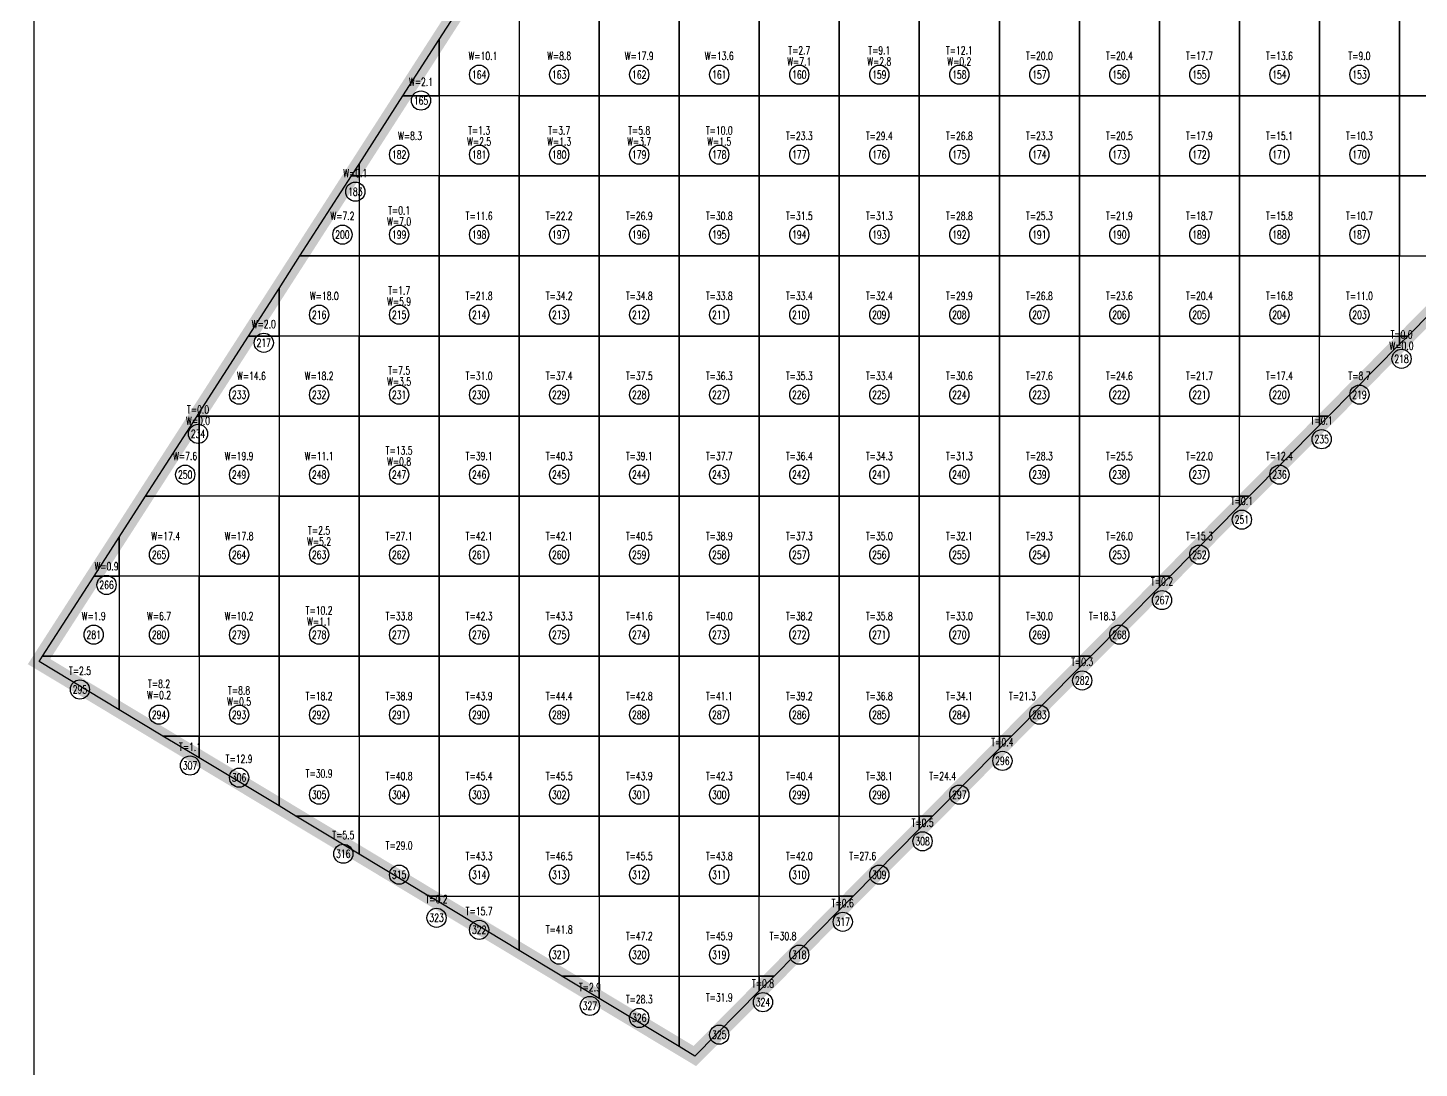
# Model space of a CAD drawing. Extents: x 4283 to 40403, y 1134 to 1764.
# Drawn here: x 28303.1 to 28382.1, y 1572.5 to 1631.6 of the extents above; entities that cross this region are included whole.
import ezdxf
from ezdxf.enums import TextEntityAlignment as Align

# ---------------------------------------------------------------- set-up
doc = ezdxf.new("R2010")
doc.units = 0
for name, color, linetype in [('tdz_2-1方格网', 2, 'Continuous'), ('tdz_2-1方格网计算', 7, 'Continuous'), ('tdz_土方计算图', 7, 'Continuous'), ('tdz_格田', 6, 'Continuous')]:
    doc.layers.add(name, color=color, linetype=linetype)
doc.styles.add('GLandNum', font='txt_____.ttf', dxfattribs={"width": 0.7, "height": 0.5})

msp = doc.modelspace()

# ---------------------------------------------------------------- linework, layer by layer
at = {"layer": 'tdz_2-1方格网', "linetype": 'Continuous'}
for points in [[(28327.33, 1632.254, 3123.948), (28331.01, 1632.254, 3123.485), (28331.01, 1627.709, 3123.442), (28326.464, 1627.709, 3124.086), (28326.464, 1630.909, 3124.018)], [(28331.01, 1632.254, 3123.485), (28331.01, 1627.709, 3123.442), (28335.555, 1627.709, 3123.407), (28335.555, 1632.254, 3123.595)], [(28335.555, 1632.254, 3123.595), (28335.555, 1627.709, 3123.407), (28340.101, 1627.709, 3123.566), (28340.101, 1632.254, 3123.585)], [(28340.101, 1632.254, 3123.585), (28340.101, 1627.709, 3123.566), (28344.646, 1627.709, 3122.375), (28344.646, 1632.254, 3123.299)], [(28344.646, 1632.254, 3123.299), (28344.646, 1627.709, 3122.375), (28349.192, 1627.709, 3121.155), (28349.192, 1632.254, 3122.933)], [(28349.192, 1632.254, 3122.933), (28349.192, 1627.709, 3121.155), (28353.737, 1627.709, 3120.917), (28353.737, 1632.254, 3122.322)], [(28353.737, 1632.254, 3122.322), (28353.737, 1627.709, 3120.917), (28358.283, 1627.709, 3120.776), (28358.283, 1632.254, 3121.145)], [(28358.283, 1632.254, 3121.145), (28358.283, 1627.709, 3120.776), (28362.828, 1627.709, 3120.601), (28362.828, 1632.254, 3120.564)], [(28362.828, 1632.254, 3120.564), (28362.828, 1627.709, 3120.601), (28367.374, 1627.709, 3120.392), (28367.374, 1632.254, 3120.374)], [(28367.374, 1632.254, 3120.374), (28367.374, 1627.709, 3120.392), (28371.919, 1627.709, 3120.2), (28371.919, 1632.254, 3120.242)], [(28371.919, 1632.254, 3120.242), (28371.919, 1627.709, 3120.2), (28376.464, 1627.709, 3120.051), (28376.464, 1632.254, 3120.201)], [(28376.464, 1632.254, 3120.201), (28376.464, 1627.709, 3120.051), (28381.01, 1627.709, 3120), (28381.01, 1632.254, 3120)], [(28381.01, 1632.254, 3120), (28381.01, 1627.709, 3120), (28385.555, 1627.709, 3120), (28385.555, 1632.254, 3120)], [(28326.464, 1630.909, 3124.018), (28326.464, 1627.709, 3124.086), (28324.406, 1627.709, 3124.184)], [(28324.406, 1627.709, 3124.184), (28326.464, 1627.709, 3124.086), (28326.464, 1623.163, 3123.51), (28321.919, 1623.163, 3124.405), (28321.919, 1623.842, 3124.384)], [(28326.464, 1627.709, 3124.086), (28326.464, 1623.163, 3123.51), (28331.01, 1623.163, 3122.925), (28331.01, 1627.709, 3123.442)], [(28331.01, 1627.709, 3123.442), (28331.01, 1623.163, 3122.925), (28335.555, 1623.163, 3122.572), (28335.555, 1627.709, 3123.407)], [(28335.555, 1627.709, 3123.407), (28335.555, 1623.163, 3122.572), (28340.101, 1623.163, 3121.693), (28340.101, 1627.709, 3123.566)], [(28340.101, 1627.709, 3123.566), (28340.101, 1623.163, 3121.693), (28344.646, 1623.163, 3121.372), (28344.646, 1627.709, 3122.375)], [(28344.646, 1627.709, 3122.375), (28344.646, 1623.163, 3121.372), (28349.192, 1623.163, 3121.051), (28349.192, 1627.709, 3121.155)], [(28349.192, 1627.709, 3121.155), (28349.192, 1623.163, 3121.051), (28353.737, 1623.163, 3120.835), (28353.737, 1627.709, 3120.917)], [(28353.737, 1627.709, 3120.917), (28353.737, 1623.163, 3120.835), (28358.283, 1623.163, 3120.693), (28358.283, 1627.709, 3120.776)], [(28358.283, 1627.709, 3120.776), (28358.283, 1623.163, 3120.693), (28362.828, 1623.163, 3120.55), (28362.828, 1627.709, 3120.601)], [(28362.828, 1627.709, 3120.601), (28362.828, 1623.163, 3120.55), (28367.374, 1623.163, 3120.383), (28367.374, 1627.709, 3120.392)], [(28367.374, 1627.709, 3120.392), (28367.374, 1623.163, 3120.383), (28371.919, 1623.163, 3120.212), (28371.919, 1627.709, 3120.2)], [(28371.919, 1627.709, 3120.2), (28371.919, 1623.163, 3120.212), (28376.464, 1623.163, 3120.027), (28376.464, 1627.709, 3120.051)], [(28376.464, 1627.709, 3120.051), (28376.464, 1623.163, 3120.027), (28381.01, 1623.163, 3120), (28381.01, 1627.709, 3120)], [(28381.01, 1627.709, 3120), (28381.01, 1623.163, 3120), (28385.555, 1623.163, 3120), (28385.555, 1627.709, 3120)], [(28321.919, 1623.842, 3124.384), (28321.919, 1623.163, 3124.405), (28321.482, 1623.163, 3124.419)], [(28321.482, 1623.163, 3124.419), (28321.919, 1623.163, 3124.405), (28321.919, 1618.618, 3124.459), (28318.559, 1618.618, 3124.655)], [(28321.919, 1623.163, 3124.405), (28321.919, 1618.618, 3124.459), (28326.464, 1618.618, 3123.52), (28326.464, 1623.163, 3123.51)], [(28326.464, 1623.163, 3123.51), (28326.464, 1618.618, 3123.52), (28331.01, 1618.618, 3122.136), (28331.01, 1623.163, 3122.925)], [(28331.01, 1623.163, 3122.925), (28331.01, 1618.618, 3122.136), (28335.555, 1618.618, 3121.812), (28335.555, 1623.163, 3122.572)], [(28335.555, 1623.163, 3122.572), (28335.555, 1618.618, 3121.812), (28340.101, 1618.618, 3121.583), (28340.101, 1623.163, 3121.693)], [(28340.101, 1623.163, 3121.693), (28340.101, 1618.618, 3121.583), (28344.646, 1618.618, 3121.337), (28344.646, 1623.163, 3121.372)], [(28344.646, 1623.163, 3121.372), (28344.646, 1618.618, 3121.337), (28349.192, 1618.618, 3121.014), (28349.192, 1623.163, 3121.051)], [(28349.192, 1623.163, 3121.051), (28349.192, 1618.618, 3121.014), (28353.737, 1618.618, 3120.795), (28353.737, 1623.163, 3120.835)], [(28353.737, 1623.163, 3120.835), (28353.737, 1618.618, 3120.795), (28358.283, 1618.618, 3120.625), (28358.283, 1623.163, 3120.693)], [(28358.283, 1623.163, 3120.693), (28358.283, 1618.618, 3120.625), (28362.828, 1618.618, 3120.466), (28362.828, 1623.163, 3120.55)], [(28362.828, 1623.163, 3120.55), (28362.828, 1618.618, 3120.466), (28367.374, 1618.618, 3120.324), (28367.374, 1623.163, 3120.383)], [(28367.374, 1623.163, 3120.383), (28367.374, 1618.618, 3120.324), (28371.919, 1618.618, 3120.158), (28371.919, 1623.163, 3120.212)], [(28371.919, 1623.163, 3120.212), (28371.919, 1618.618, 3120.158), (28376.464, 1618.618, 3120), (28376.464, 1623.163, 3120.027)], [(28376.464, 1623.163, 3120.027), (28376.464, 1618.618, 3120), (28381.01, 1618.618, 3120), (28381.01, 1623.163, 3120)], [(28381.01, 1623.163, 3120), (28381.01, 1618.618, 3120), (28385.555, 1618.618, 3120), (28385.555, 1623.163, 3120)], [(28318.559, 1618.618, 3124.655), (28321.919, 1618.618, 3124.459), (28321.919, 1614.072, 3124.511), (28317.374, 1614.072, 3124.832), (28317.374, 1616.775, 3124.75)], [(28321.919, 1618.618, 3124.459), (28321.919, 1614.072, 3124.511), (28326.464, 1614.072, 3122.882), (28326.464, 1618.618, 3123.52)], [(28326.464, 1618.618, 3123.52), (28326.464, 1614.072, 3122.882), (28331.01, 1614.072, 3122.084), (28331.01, 1618.618, 3122.136)], [(28331.01, 1618.618, 3122.136), (28331.01, 1614.072, 3122.084), (28335.555, 1614.072, 3121.681), (28335.555, 1618.618, 3121.812)], [(28335.555, 1618.618, 3121.812), (28335.555, 1614.072, 3121.681), (28340.101, 1614.072, 3121.438), (28340.101, 1618.618, 3121.583)], [(28340.101, 1618.618, 3121.583), (28340.101, 1614.072, 3121.438), (28344.646, 1614.072, 3121.196), (28344.646, 1618.618, 3121.337)], [(28344.646, 1618.618, 3121.337), (28344.646, 1614.072, 3121.196), (28349.192, 1614.072, 3120.955), (28349.192, 1618.618, 3121.014)], [(28349.192, 1618.618, 3121.014), (28349.192, 1614.072, 3120.955), (28353.737, 1614.072, 3120.772), (28353.737, 1618.618, 3120.795)], [(28353.737, 1618.618, 3120.795), (28353.737, 1614.072, 3120.772), (28358.283, 1614.072, 3120.603), (28358.283, 1618.618, 3120.625)], [(28358.283, 1618.618, 3120.625), (28358.283, 1614.072, 3120.603), (28362.828, 1614.072, 3120.434), (28362.828, 1618.618, 3120.466)], [(28362.828, 1618.618, 3120.466), (28362.828, 1614.072, 3120.434), (28367.374, 1614.072, 3120.265), (28367.374, 1618.618, 3120.324)], [(28367.374, 1618.618, 3120.324), (28367.374, 1614.072, 3120.265), (28371.919, 1614.072, 3120.098), (28371.919, 1618.618, 3120.158)], [(28371.919, 1618.618, 3120.158), (28371.919, 1614.072, 3120.098), (28376.464, 1614.072, 3120), (28376.464, 1618.618, 3120)], [(28376.464, 1618.618, 3120), (28376.464, 1614.072, 3120), (28381.01, 1614.072, 3120), (28381.01, 1618.618, 3120)], [(28381.477, 1614.072, 3120), (28381.01, 1614.072, 3120), (28381.01, 1618.618, 3120), (28385.555, 1618.618, 3120), (28385.555, 1618.193, 3120)], [(28317.374, 1616.775, 3124.75), (28317.374, 1614.072, 3124.832), (28315.635, 1614.072, 3124.89)], [(28315.635, 1614.072, 3124.89), (28317.374, 1614.072, 3124.832), (28317.374, 1609.527, 3124.859), (28312.828, 1609.527, 3125.123), (28312.828, 1609.709, 3125.115)], [(28317.374, 1614.072, 3124.832), (28317.374, 1609.527, 3124.859), (28321.919, 1609.527, 3124.475), (28321.919, 1614.072, 3124.511)], [(28321.919, 1614.072, 3124.511), (28321.919, 1609.527, 3124.475), (28326.464, 1609.527, 3122.446), (28326.464, 1614.072, 3122.882)], [(28326.464, 1614.072, 3122.882), (28326.464, 1609.527, 3122.446), (28331.01, 1609.527, 3121.88), (28331.01, 1614.072, 3122.084)], [(28331.01, 1614.072, 3122.084), (28331.01, 1609.527, 3121.88), (28335.555, 1609.527, 3121.617), (28335.555, 1614.072, 3121.681)], [(28335.555, 1614.072, 3121.681), (28335.555, 1609.527, 3121.617), (28340.101, 1609.527, 3121.397), (28340.101, 1614.072, 3121.438)], [(28340.101, 1614.072, 3121.438), (28340.101, 1609.527, 3121.397), (28344.646, 1609.527, 3121.164), (28344.646, 1614.072, 3121.196)], [(28344.646, 1614.072, 3121.196), (28344.646, 1609.527, 3121.164), (28349.192, 1609.527, 3120.922), (28349.192, 1614.072, 3120.955)], [(28349.192, 1614.072, 3120.955), (28349.192, 1609.527, 3120.922), (28353.737, 1609.527, 3120.749), (28353.737, 1614.072, 3120.772)], [(28353.737, 1614.072, 3120.772), (28353.737, 1609.527, 3120.749), (28358.283, 1609.527, 3120.58), (28358.283, 1614.072, 3120.603)], [(28358.283, 1614.072, 3120.603), (28358.283, 1609.527, 3120.58), (28362.828, 1609.527, 3120.411), (28362.828, 1614.072, 3120.434)], [(28362.828, 1614.072, 3120.434), (28362.828, 1609.527, 3120.411), (28367.374, 1609.527, 3120.241), (28367.374, 1614.072, 3120.265)], [(28367.374, 1614.072, 3120.265), (28367.374, 1609.527, 3120.241), (28371.919, 1609.527, 3120.071), (28371.919, 1614.072, 3120.098)], [(28371.919, 1614.072, 3120.098), (28371.919, 1609.527, 3120.071), (28376.464, 1609.527, 3120.022), (28376.464, 1614.072, 3120)], [(28376.978, 1609.527, 3120.015), (28376.464, 1609.527, 3120.022), (28376.464, 1614.072, 3120), (28381.01, 1614.072, 3120), (28381.01, 1613.601, 3120)], [(28381.01, 1614.072, 3120), (28381.477, 1614.072, 3120), (28381.01, 1613.601, 3120)], [(28312.711, 1609.527, 3125.125), (28312.828, 1609.527, 3125.123), (28312.828, 1604.981, 3125.178), (28309.788, 1604.981, 3125.361)], [(28312.828, 1609.709, 3125.115), (28312.828, 1609.527, 3125.123), (28312.711, 1609.527, 3125.125)], [(28312.828, 1604.981, 3125.178), (28312.828, 1609.527, 3125.123), (28317.374, 1609.527, 3124.859), (28317.374, 1604.981, 3124.883)], [(28317.374, 1609.527, 3124.859), (28317.374, 1604.981, 3124.883), (28321.919, 1604.981, 3123.728), (28321.919, 1609.527, 3124.475)], [(28321.919, 1609.527, 3124.475), (28321.919, 1604.981, 3123.728), (28326.464, 1604.981, 3122.028), (28326.464, 1609.527, 3122.446)], [(28326.464, 1609.527, 3122.446), (28326.464, 1604.981, 3122.028), (28331.01, 1604.981, 3121.782), (28331.01, 1609.527, 3121.88)], [(28331.01, 1609.527, 3121.88), (28331.01, 1604.981, 3121.782), (28335.555, 1604.981, 3121.562), (28335.555, 1609.527, 3121.617)], [(28335.555, 1609.527, 3121.617), (28335.555, 1604.981, 3121.562), (28340.101, 1604.981, 3121.338), (28340.101, 1609.527, 3121.397)], [(28340.101, 1609.527, 3121.397), (28340.101, 1604.981, 3121.338), (28344.646, 1604.981, 3121.115), (28344.646, 1609.527, 3121.164)], [(28344.646, 1609.527, 3121.164), (28344.646, 1604.981, 3121.115), (28349.192, 1604.981, 3120.895), (28349.192, 1609.527, 3120.922)], [(28349.192, 1609.527, 3120.922), (28349.192, 1604.981, 3120.895), (28353.737, 1604.981, 3120.725), (28353.737, 1609.527, 3120.749)], [(28353.737, 1609.527, 3120.749), (28353.737, 1604.981, 3120.725), (28358.283, 1604.981, 3120.556), (28358.283, 1609.527, 3120.58)], [(28358.283, 1609.527, 3120.58), (28358.283, 1604.981, 3120.556), (28362.828, 1604.981, 3120.386), (28362.828, 1609.527, 3120.411)], [(28362.828, 1609.527, 3120.411), (28362.828, 1604.981, 3120.386), (28367.374, 1604.981, 3120.2), (28367.374, 1609.527, 3120.241)], [(28367.374, 1609.527, 3120.241), (28367.374, 1604.981, 3120.2), (28371.919, 1604.981, 3120.133), (28371.919, 1609.527, 3120.071)], [(28372.479, 1604.981, 3120.126), (28371.919, 1604.981, 3120.133), (28371.919, 1609.527, 3120.071), (28376.464, 1609.527, 3120.022), (28376.464, 1609.008, 3120.03)], [(28376.464, 1609.527, 3120.022), (28376.978, 1609.527, 3120.015), (28376.464, 1609.008, 3120.03)], [(28309.788, 1604.981, 3125.361), (28312.828, 1604.981, 3125.178), (28312.828, 1600.436, 3125.019), (28308.283, 1600.436, 3125.097), (28308.283, 1602.642, 3125.375)], [(28312.828, 1604.981, 3125.178), (28312.828, 1600.436, 3125.019), (28317.374, 1600.436, 3124.665), (28317.374, 1604.981, 3124.883)], [(28317.374, 1604.981, 3124.883), (28317.374, 1600.436, 3124.665), (28321.919, 1600.436, 3123.073), (28321.919, 1604.981, 3123.728)], [(28321.919, 1604.981, 3123.728), (28321.919, 1600.436, 3123.073), (28326.464, 1600.436, 3122.163), (28326.464, 1604.981, 3122.028)], [(28326.464, 1604.981, 3122.028), (28326.464, 1600.436, 3122.163), (28331.01, 1600.436, 3121.738), (28331.01, 1604.981, 3121.782)], [(28331.01, 1604.981, 3121.782), (28331.01, 1600.436, 3121.738), (28335.555, 1600.436, 3121.523), (28335.555, 1604.981, 3121.562)], [(28335.555, 1604.981, 3121.562), (28335.555, 1600.436, 3121.523), (28340.101, 1600.436, 3121.306), (28340.101, 1604.981, 3121.338)], [(28340.101, 1604.981, 3121.338), (28340.101, 1600.436, 3121.306), (28344.646, 1600.436, 3121.084), (28344.646, 1604.981, 3121.115)], [(28344.646, 1604.981, 3121.115), (28344.646, 1600.436, 3121.084), (28349.192, 1600.436, 3120.872), (28349.192, 1604.981, 3120.895)], [(28349.192, 1604.981, 3120.895), (28349.192, 1600.436, 3120.872), (28353.737, 1600.436, 3120.703), (28353.737, 1604.981, 3120.725)], [(28353.737, 1604.981, 3120.725), (28353.737, 1600.436, 3120.703), (28358.283, 1600.436, 3120.529), (28358.283, 1604.981, 3120.556)], [(28358.283, 1604.981, 3120.556), (28358.283, 1600.436, 3120.529), (28362.828, 1600.436, 3120.342), (28362.828, 1604.981, 3120.386)], [(28362.828, 1604.981, 3120.386), (28362.828, 1600.436, 3120.342), (28367.374, 1600.436, 3120.245), (28367.374, 1604.981, 3120.2)], [(28367.98, 1600.436, 3120.238), (28367.374, 1600.436, 3120.245), (28367.374, 1604.981, 3120.2), (28371.919, 1604.981, 3120.133), (28371.919, 1604.416, 3120.14)], [(28371.919, 1604.981, 3120.133), (28372.479, 1604.981, 3120.126), (28371.919, 1604.416, 3120.14)], [(28308.283, 1602.642, 3125.375), (28308.283, 1600.436, 3125.097), (28306.864, 1600.436, 3125.044)], [(28306.864, 1600.436, 3125.044), (28308.283, 1600.436, 3125.097), (28308.283, 1595.891, 3124.665), (28303.94, 1595.891, 3124.727)], [(28308.283, 1600.436, 3125.097), (28308.283, 1595.891, 3124.665), (28312.828, 1595.891, 3124.683), (28312.828, 1600.436, 3125.019)], [(28312.828, 1600.436, 3125.019), (28312.828, 1595.891, 3124.683), (28317.374, 1595.891, 3124.293), (28317.374, 1600.436, 3124.665)], [(28317.374, 1600.436, 3124.665), (28317.374, 1595.891, 3124.293), (28321.919, 1595.891, 3122.706), (28321.919, 1600.436, 3123.073)], [(28321.919, 1600.436, 3123.073), (28321.919, 1595.891, 3122.706), (28326.464, 1595.891, 3122.094), (28326.464, 1600.436, 3122.163)], [(28326.464, 1600.436, 3122.163), (28326.464, 1595.891, 3122.094), (28331.01, 1595.891, 3121.697), (28331.01, 1600.436, 3121.738)], [(28331.01, 1600.436, 3121.738), (28331.01, 1595.891, 3121.697), (28335.555, 1595.891, 3121.48), (28335.555, 1600.436, 3121.523)], [(28335.555, 1600.436, 3121.523), (28335.555, 1595.891, 3121.48), (28340.101, 1595.891, 3121.264), (28340.101, 1600.436, 3121.306)], [(28340.101, 1600.436, 3121.306), (28340.101, 1595.891, 3121.264), (28344.646, 1595.891, 3121.047), (28344.646, 1600.436, 3121.084)], [(28344.646, 1600.436, 3121.084), (28344.646, 1595.891, 3121.047), (28349.192, 1595.891, 3120.846), (28349.192, 1600.436, 3120.872)], [(28349.192, 1600.436, 3120.872), (28349.192, 1595.891, 3120.846), (28353.737, 1595.891, 3120.672), (28353.737, 1600.436, 3120.703)], [(28353.737, 1600.436, 3120.703), (28353.737, 1595.891, 3120.672), (28358.283, 1595.891, 3120.482), (28358.283, 1600.436, 3120.529)], [(28358.283, 1600.436, 3120.529), (28358.283, 1595.891, 3120.482), (28362.828, 1595.891, 3120.357), (28362.828, 1600.436, 3120.342)], [(28363.481, 1595.891, 3120.35), (28362.828, 1595.891, 3120.357), (28362.828, 1600.436, 3120.342), (28367.374, 1600.436, 3120.245), (28367.374, 1599.823, 3120.253)], [(28367.374, 1600.436, 3120.245), (28367.98, 1600.436, 3120.238), (28367.374, 1599.823, 3120.253)], [(28303.94, 1595.891, 3124.727), (28308.283, 1595.891, 3124.665), (28308.283, 1592.84, 3124.262), (28303.737, 1595.575, 3124.727)], [(28308.283, 1592.84, 3124.262), (28308.283, 1595.891, 3124.665), (28312.828, 1595.891, 3124.683), (28312.828, 1591.345, 3123.623), (28310.768, 1591.345, 3124.006)], [(28312.828, 1595.891, 3124.683), (28312.828, 1591.345, 3123.623), (28317.374, 1591.345, 3123.384), (28317.374, 1595.891, 3124.293)], [(28317.374, 1595.891, 3124.293), (28317.374, 1591.345, 3123.384), (28321.919, 1591.345, 3122.495), (28321.919, 1595.891, 3122.706)], [(28321.919, 1595.891, 3122.706), (28321.919, 1591.345, 3122.495), (28326.464, 1591.345, 3122.009), (28326.464, 1595.891, 3122.094)], [(28326.464, 1595.891, 3122.094), (28326.464, 1591.345, 3122.009), (28331.01, 1591.345, 3121.666), (28331.01, 1595.891, 3121.697)], [(28331.01, 1595.891, 3121.697), (28331.01, 1591.345, 3121.666), (28335.555, 1591.345, 3121.445), (28335.555, 1595.891, 3121.48)], [(28335.555, 1595.891, 3121.48), (28335.555, 1591.345, 3121.445), (28340.101, 1591.345, 3121.225), (28340.101, 1595.891, 3121.264)], [(28340.101, 1595.891, 3121.264), (28340.101, 1591.345, 3121.225), (28344.646, 1591.345, 3121.008), (28344.646, 1595.891, 3121.047)], [(28344.646, 1595.891, 3121.047), (28344.646, 1591.345, 3121.008), (28349.192, 1591.345, 3120.815), (28349.192, 1595.891, 3120.846)], [(28349.192, 1595.891, 3120.846), (28349.192, 1591.345, 3120.815), (28353.737, 1591.345, 3120.622), (28353.737, 1595.891, 3120.672)], [(28353.737, 1595.891, 3120.672), (28353.737, 1591.345, 3120.622), (28358.283, 1591.345, 3120.469), (28358.283, 1595.891, 3120.482)], [(28358.983, 1591.345, 3120.462), (28358.283, 1591.345, 3120.469), (28358.283, 1595.891, 3120.482), (28362.828, 1595.891, 3120.357), (28362.828, 1595.23, 3120.366)], [(28362.828, 1595.891, 3120.357), (28363.481, 1595.891, 3120.35), (28362.828, 1595.23, 3120.366)], [(28310.768, 1591.345, 3124.006), (28312.828, 1591.345, 3123.623), (28312.828, 1590.105, 3123.795)], [(28312.828, 1590.105, 3123.795), (28312.828, 1591.345, 3123.623), (28317.374, 1591.345, 3123.384), (28317.374, 1587.371, 3123.329)], [(28317.374, 1587.371, 3123.329), (28317.374, 1591.345, 3123.384), (28321.919, 1591.345, 3122.495), (28321.919, 1586.8, 3122.563), (28318.323, 1586.8, 3123.232)], [(28321.919, 1591.345, 3122.495), (28321.919, 1586.8, 3122.563), (28326.464, 1586.8, 3121.969), (28326.464, 1591.345, 3122.009)], [(28326.464, 1591.345, 3122.009), (28326.464, 1586.8, 3121.969), (28331.01, 1586.8, 3121.623), (28331.01, 1591.345, 3121.666)], [(28331.01, 1591.345, 3121.666), (28331.01, 1586.8, 3121.623), (28335.555, 1586.8, 3121.405), (28335.555, 1591.345, 3121.445)], [(28335.555, 1591.345, 3121.445), (28335.555, 1586.8, 3121.405), (28340.101, 1586.8, 3121.186), (28340.101, 1591.345, 3121.225)], [(28340.101, 1591.345, 3121.225), (28340.101, 1586.8, 3121.186), (28344.646, 1586.8, 3120.968), (28344.646, 1591.345, 3121.008)], [(28344.646, 1591.345, 3121.008), (28344.646, 1586.8, 3120.968), (28349.192, 1586.8, 3120.763), (28349.192, 1591.345, 3120.815)], [(28349.192, 1591.345, 3120.815), (28349.192, 1586.8, 3120.763), (28353.737, 1586.8, 3120.582), (28353.737, 1591.345, 3120.622)], [(28354.484, 1586.8, 3120.574), (28353.737, 1586.8, 3120.582), (28353.737, 1591.345, 3120.622), (28358.283, 1591.345, 3120.469), (28358.283, 1590.638, 3120.479)], [(28358.283, 1591.345, 3120.469), (28358.983, 1591.345, 3120.462), (28358.283, 1590.638, 3120.479)], [(28318.323, 1586.8, 3123.232), (28321.919, 1586.8, 3122.563), (28321.919, 1584.636, 3122.864)], [(28321.919, 1584.636, 3122.864), (28321.919, 1586.8, 3122.563), (28326.464, 1586.8, 3121.969), (28326.464, 1582.254, 3122.349), (28325.878, 1582.254, 3122.458)], [(28326.464, 1586.8, 3121.969), (28326.464, 1582.254, 3122.349), (28331.01, 1582.254, 3121.644), (28331.01, 1586.8, 3121.623)], [(28331.01, 1586.8, 3121.623), (28331.01, 1582.254, 3121.644), (28335.555, 1582.254, 3121.331), (28335.555, 1586.8, 3121.405)], [(28335.555, 1586.8, 3121.405), (28335.555, 1582.254, 3121.331), (28340.101, 1582.254, 3121.12), (28340.101, 1586.8, 3121.186)], [(28340.101, 1586.8, 3121.186), (28340.101, 1582.254, 3121.12), (28344.646, 1582.254, 3120.903), (28344.646, 1586.8, 3120.968)], [(28344.646, 1586.8, 3120.968), (28344.646, 1582.254, 3120.903), (28349.192, 1582.254, 3120.695), (28349.192, 1586.8, 3120.763)], [(28349.985, 1582.254, 3120.685), (28349.192, 1582.254, 3120.695), (28349.192, 1586.8, 3120.763), (28353.737, 1586.8, 3120.582), (28353.737, 1586.045, 3120.592)], [(28353.737, 1586.8, 3120.582), (28354.484, 1586.8, 3120.574), (28353.737, 1586.045, 3120.592)], [(28325.878, 1582.254, 3122.458), (28326.464, 1582.254, 3122.349), (28326.464, 1581.901, 3122.397)], [(28326.464, 1581.901, 3122.397), (28326.464, 1582.254, 3122.349), (28331.01, 1582.254, 3121.644), (28331.01, 1579.166, 3121.932)], [(28331.01, 1579.166, 3121.932), (28331.01, 1582.254, 3121.644), (28335.555, 1582.254, 3121.331), (28335.555, 1577.709, 3121.318), (28333.433, 1577.709, 3121.684)], [(28335.555, 1582.254, 3121.331), (28335.555, 1577.709, 3121.318), (28340.101, 1577.709, 3121.039), (28340.101, 1582.254, 3121.12)], [(28340.101, 1582.254, 3121.12), (28340.101, 1577.709, 3121.039), (28344.646, 1577.709, 3120.815), (28344.646, 1582.254, 3120.903)], [(28345.486, 1577.709, 3120.797), (28344.646, 1577.709, 3120.815), (28344.646, 1582.254, 3120.903), (28349.192, 1582.254, 3120.695), (28349.192, 1581.453, 3120.705)], [(28349.192, 1582.254, 3120.695), (28349.985, 1582.254, 3120.685), (28349.192, 1581.453, 3120.705)], [(28333.433, 1577.709, 3121.684), (28335.555, 1577.709, 3121.318), (28335.555, 1576.432, 3121.465)], [(28335.555, 1576.432, 3121.465), (28335.555, 1577.709, 3121.318), (28340.101, 1577.709, 3121.039), (28340.101, 1573.697, 3121)], [(28340.101, 1573.697, 3121), (28340.101, 1577.709, 3121.039), (28344.646, 1577.709, 3120.815), (28344.646, 1576.86, 3120.818), (28340.988, 1573.163, 3120.909)], [(28344.646, 1577.709, 3120.815), (28345.486, 1577.709, 3120.797), (28344.646, 1576.86, 3120.818)]]:
    msp.add_polyline3d(points, close=True, dxfattribs=at)
at = {"layer": 'tdz_2-1方格网计算', "color": 7}
for centre in [(28328.737, 1628.921), (28333.283, 1628.921), (28337.828, 1628.921), (28342.374, 1628.921), (28346.919, 1628.921), (28351.464, 1628.921), (28356.01, 1628.921), (28360.555, 1628.921), (28365.101, 1628.921), (28369.646, 1628.921), (28374.192, 1628.921), (28378.737, 1628.921), (28325.435, 1627.448), (28324.192, 1624.375), (28328.737, 1624.375), (28333.283, 1624.375), (28337.828, 1624.375), (28342.374, 1624.375), (28346.919, 1624.375), (28351.464, 1624.375), (28356.01, 1624.375), (28360.555, 1624.375), (28365.101, 1624.375), (28369.646, 1624.375), (28374.192, 1624.375), (28378.737, 1624.375), (28321.701, 1622.272), (28320.97, 1619.83), (28324.192, 1619.83), (28328.737, 1619.83), (28333.283, 1619.83), (28337.828, 1619.83), (28342.374, 1619.83), (28346.919, 1619.83), (28351.464, 1619.83), (28356.01, 1619.83), (28360.555, 1619.83), (28365.101, 1619.83), (28369.646, 1619.83), (28374.192, 1619.83), (28378.737, 1619.83), (28319.646, 1615.284), (28324.192, 1615.284), (28328.737, 1615.284), (28333.283, 1615.284), (28337.828, 1615.284), (28342.374, 1615.284), (28346.919, 1615.284), (28351.464, 1615.284), (28356.01, 1615.284), (28360.555, 1615.284), (28365.101, 1615.284), (28369.646, 1615.284), (28374.192, 1615.284), (28378.737, 1615.284), (28316.504, 1613.688), (28381.127, 1612.776), (28315.101, 1610.739), (28319.646, 1610.739), (28324.192, 1610.739), (28328.737, 1610.739), (28333.283, 1610.739), (28337.828, 1610.739), (28342.374, 1610.739), (28346.919, 1610.739), (28351.464, 1610.739), (28356.01, 1610.739), (28360.555, 1610.739), (28365.101, 1610.739), (28369.646, 1610.739), (28374.192, 1610.739), (28378.737, 1610.739), (28312.77, 1608.512), (28376.593, 1608.207), (28312.039, 1606.194), (28315.101, 1606.194), (28319.646, 1606.194), (28324.192, 1606.194), (28328.737, 1606.194), (28333.283, 1606.194), (28337.828, 1606.194), (28342.374, 1606.194), (28346.919, 1606.194), (28351.464, 1606.194), (28356.01, 1606.194), (28360.555, 1606.194), (28365.101, 1606.194), (28369.646, 1606.194), (28374.192, 1606.194), (28372.059, 1603.638), (28310.555, 1601.648), (28315.101, 1601.648), (28319.646, 1601.648), (28324.192, 1601.648), (28328.737, 1601.648), (28333.283, 1601.648), (28337.828, 1601.648), (28342.374, 1601.648), (28346.919, 1601.648), (28351.464, 1601.648), (28356.01, 1601.648), (28360.555, 1601.648), (28365.101, 1601.648), (28369.646, 1601.648), (28307.573, 1599.927), (28367.525, 1599.069), (28306.842, 1597.103), (28310.555, 1597.103), (28315.101, 1597.103), (28319.646, 1597.103), (28324.192, 1597.103), (28328.737, 1597.103), (28333.283, 1597.103), (28337.828, 1597.103), (28342.374, 1597.103), (28346.919, 1597.103), (28351.464, 1597.103), (28356.01, 1597.103), (28360.555, 1597.103), (28365.101, 1597.103), (28362.991, 1594.5), (28306.061, 1593.988), (28310.555, 1592.557), (28315.101, 1592.557), (28319.646, 1592.557), (28324.192, 1592.557), (28328.737, 1592.557), (28333.283, 1592.557), (28337.828, 1592.557), (28342.374, 1592.557), (28346.919, 1592.557), (28351.464, 1592.557), (28356.01, 1592.557), (28360.555, 1592.557), (28312.313, 1589.665), (28358.458, 1589.931), (28315.101, 1588.981), (28319.646, 1588.012), (28324.192, 1588.012), (28328.737, 1588.012), (28333.283, 1588.012), (28337.828, 1588.012), (28342.374, 1588.012), (28346.919, 1588.012), (28351.464, 1588.012), (28356.01, 1588.012), (28353.924, 1585.362), (28321.02, 1584.657), (28324.192, 1583.466), (28328.737, 1583.466), (28333.283, 1583.466), (28337.828, 1583.466), (28342.374, 1583.466), (28346.919, 1583.466), (28351.464, 1583.466), (28326.318, 1581.017), (28328.737, 1580.333), (28349.39, 1580.793), (28333.283, 1578.921), (28337.828, 1578.921), (28342.374, 1578.921), (28346.919, 1578.921), (28344.856, 1576.224), (28335.025, 1576.01), (28337.828, 1575.326), (28342.374, 1574.375)]:
    msp.add_circle(centre, 0.545, dxfattribs=at)
at = {"layer": 'tdz_土方计算图', "linetype": 'Continuous'}
msp.add_lwpolyline([(28303.46, 1512.357), (28303.46, 1512.357), (28303.46, 1672.357), (28303.46, 1672.357)], dxfattribs=at)
at = {"layer": 'tdz_格田', "linetype": 'Continuous', "const_width": 0.909}
msp.add_lwpolyline([(28433.183, 1666.315), (28340.988, 1573.163), (28303.737, 1595.575), (28342.493, 1655.828), (28423.431, 1671.551), (28433.183, 1666.315)], close=True, dxfattribs=at)

# ---------------------------------------------------------------- texts
at = {"layer": 'tdz_2-1方格网计算', "color": 2, "style": 'GLandNum', "width": 0.7}
for s, p in [('T=2.7', (28346.919, 1630.3)), ('T=9.1', (28351.464, 1630.3)), ('T=12.1', (28356.01, 1630.3)), ('T=20.0', (28360.555, 1629.981)), ('T=20.4', (28365.101, 1629.981)), ('T=17.7', (28369.646, 1629.981)), ('T=13.6', (28374.192, 1629.981)), ('T=9.0', (28378.737, 1629.981)), ('T=1.3', (28328.737, 1625.754)), ('T=3.7', (28333.283, 1625.754)), ('T=5.8', (28337.828, 1625.754)), ('T=10.0', (28342.374, 1625.754)), ('T=23.3', (28346.919, 1625.436)), ('T=29.4', (28351.464, 1625.436)), ('T=26.8', (28356.01, 1625.436)), ('T=23.3', (28360.555, 1625.436)), ('T=20.5', (28365.101, 1625.436)), ('T=17.9', (28369.646, 1625.436)), ('T=15.1', (28374.192, 1625.436)), ('T=10.3', (28378.737, 1625.436)), ('T=0.1', (28324.192, 1621.209)), ('T=11.6', (28328.737, 1620.891)), ('T=22.2', (28333.283, 1620.891)), ('T=26.9', (28337.828, 1620.891)), ('T=30.8', (28342.374, 1620.891)), ('T=31.5', (28346.919, 1620.891)), ('T=31.3', (28351.464, 1620.891)), ('T=28.8', (28356.01, 1620.891)), ('T=25.3', (28360.555, 1620.891)), ('T=21.9', (28365.101, 1620.891)), ('T=18.7', (28369.646, 1620.891)), ('T=15.8', (28374.192, 1620.891)), ('T=10.7', (28378.737, 1620.891)), ('T=1.7', (28324.192, 1616.663)), ('T=21.8', (28328.737, 1616.345)), ('T=34.2', (28333.283, 1616.345)), ('T=34.8', (28337.828, 1616.345)), ('T=33.8', (28342.374, 1616.345)), ('T=33.4', (28346.919, 1616.345)), ('T=32.4', (28351.464, 1616.345)), ('T=29.9', (28356.01, 1616.345)), ('T=26.8', (28360.555, 1616.345)), ('T=23.6', (28365.101, 1616.345)), ('T=20.4', (28369.646, 1616.345)), ('T=16.8', (28374.192, 1616.345)), ('T=11.0', (28378.737, 1616.345)), ('T=0.0', (28381.127, 1614.155)), ('T=7.5', (28324.192, 1612.118)), ('T=31.0', (28328.737, 1611.8)), ('T=37.4', (28333.283, 1611.8)), ('T=37.5', (28337.828, 1611.8)), ('T=36.3', (28342.374, 1611.8)), ('T=35.3', (28346.919, 1611.8)), ('T=33.4', (28351.464, 1611.8)), ('T=30.6', (28356.01, 1611.8)), ('T=27.6', (28360.555, 1611.8)), ('T=24.6', (28365.101, 1611.8)), ('T=21.7', (28369.646, 1611.8)), ('T=17.4', (28374.192, 1611.8)), ('T=8.7', (28378.737, 1611.8)), ('T=0.0', (28312.77, 1609.891)), ('T=0.1', (28376.593, 1609.268)), ('T=13.5', (28324.192, 1607.572)), ('T=39.1', (28328.737, 1607.254)), ('T=40.3', (28333.283, 1607.254)), ('T=39.1', (28337.828, 1607.254)), ('T=37.7', (28342.374, 1607.254)), ('T=36.4', (28346.919, 1607.254)), ('T=34.3', (28351.464, 1607.254)), ('T=31.3', (28356.01, 1607.254)), ('T=28.3', (28360.555, 1607.254)), ('T=25.5', (28365.101, 1607.254)), ('T=22.0', (28369.646, 1607.254)), ('T=12.4', (28374.192, 1607.254)), ('T=0.1', (28372.059, 1604.699)), ('T=2.5', (28319.646, 1603.027)), ('T=27.1', (28324.192, 1602.709)), ('T=42.1', (28328.737, 1602.709)), ('T=42.1', (28333.283, 1602.709)), ('T=40.5', (28337.828, 1602.709)), ('T=38.9', (28342.374, 1602.709)), ('T=37.3', (28346.919, 1602.709)), ('T=35.0', (28351.464, 1602.709)), ('T=32.1', (28356.01, 1602.709)), ('T=29.3', (28360.555, 1602.709)), ('T=26.0', (28365.101, 1602.709)), ('T=15.3', (28369.646, 1602.709)), ('T=0.2', (28367.525, 1600.129)), ('T=10.2', (28319.646, 1598.481)), ('T=33.8', (28324.192, 1598.163)), ('T=42.3', (28328.737, 1598.163)), ('T=43.3', (28333.283, 1598.163)), ('T=41.6', (28337.828, 1598.163)), ('T=40.0', (28342.374, 1598.163)), ('T=38.2', (28346.919, 1598.163)), ('T=35.8', (28351.464, 1598.163)), ('T=33.0', (28356.01, 1598.163)), ('T=30.0', (28360.555, 1598.163)), ('T=18.3', (28364.128, 1598.163)), ('T=0.3', (28362.991, 1595.56)), ('T=2.5', (28306.061, 1595.049)), ('T=8.2', (28310.555, 1594.31)), ('T=8.8', (28315.101, 1593.936)), ('T=18.2', (28319.646, 1593.618)), ('T=38.9', (28324.192, 1593.618)), ('T=43.9', (28328.737, 1593.618)), ('T=44.4', (28333.283, 1593.618)), ('T=42.8', (28337.828, 1593.618)), ('T=41.1', (28342.374, 1593.618)), ('T=39.2', (28346.919, 1593.618)), ('T=36.8', (28351.464, 1593.618)), ('T=34.1', (28356.01, 1593.618)), ('T=21.3', (28359.594, 1593.618)), ('T=1.1', (28312.313, 1590.725)), ('T=0.4', (28358.458, 1590.991)), ('T=12.9', (28315.101, 1590.042)), ('T=30.9', (28319.646, 1589.215)), ('T=40.8', (28324.192, 1589.072)), ('T=45.4', (28328.737, 1589.072)), ('T=45.5', (28333.283, 1589.072)), ('T=43.9', (28337.828, 1589.072)), ('T=42.3', (28342.374, 1589.072)), ('T=40.4', (28346.919, 1589.072)), ('T=38.1', (28351.464, 1589.072)), ('T=24.4', (28355.06, 1589.072)), ('T=0.5', (28353.924, 1586.422)), ('T=5.5', (28321.02, 1585.718)), ('T=29.0', (28324.192, 1585.122)), ('T=43.3', (28328.737, 1584.527)), ('T=46.5', (28333.283, 1584.527)), ('T=45.5', (28337.828, 1584.527)), ('T=43.8', (28342.374, 1584.527)), ('T=42.0', (28346.919, 1584.527)), ('T=27.6', (28350.526, 1584.527)), ('T=0.2', (28326.318, 1582.078)), ('T=15.7', (28328.737, 1581.394)), ('T=0.6', (28349.39, 1581.853)), ('T=41.8', (28333.283, 1580.346)), ('T=47.2', (28337.828, 1579.981)), ('T=45.9', (28342.374, 1579.981)), ('T=30.8', (28345.993, 1579.981)), ('T=0.8', (28344.856, 1577.284)), ('T=2.9', (28335.025, 1577.07)), ('T=28.3', (28337.828, 1576.386)), ('T=31.9', (28342.374, 1576.494))]:
    msp.add_text(s, height=0.4545, dxfattribs=at).set_placement(p, align=Align.MIDDLE_CENTER)
at = {"layer": 'tdz_2-1方格网计算', "color": 173, "style": 'GLandNum', "width": 0.7}
for s, p in [('W=10.1', (28328.953, 1629.981)), ('W=8.8', (28333.283, 1629.981)), ('W=17.9', (28337.828, 1629.981)), ('W=13.6', (28342.374, 1629.981)), ('W=7.1', (28346.919, 1629.663)), ('W=2.8', (28351.464, 1629.663)), ('W=0.2', (28356.01, 1629.663)), ('W=2.1', (28325.435, 1628.509)), ('W=8.3', (28324.813, 1625.436)), ('W=2.5', (28328.737, 1625.118)), ('W=1.3', (28333.283, 1625.118)), ('W=3.7', (28337.828, 1625.118)), ('W=1.5', (28342.374, 1625.118)), ('W=0.1', (28321.701, 1623.333)), ('W=7.2', (28320.97, 1620.891)), ('W=7.0', (28324.192, 1620.572)), ('W=18.0', (28319.943, 1616.345)), ('W=5.9', (28324.192, 1616.027)), ('W=2.0', (28316.504, 1614.748)), ('W=0.0', (28381.127, 1613.518)), ('W=14.6', (28315.803, 1611.8)), ('W=18.2', (28319.646, 1611.8)), ('W=3.5', (28324.192, 1611.481)), ('W=0.0', (28312.77, 1609.254)), ('W=7.6', (28312.039, 1607.254)), ('W=19.9', (28315.101, 1607.254)), ('W=11.1', (28319.646, 1607.254)), ('W=0.8', (28324.192, 1606.936)), ('W=17.4', (28310.932, 1602.709)), ('W=17.8', (28315.101, 1602.709)), ('W=5.2', (28319.646, 1602.391)), ('W=0.9', (28307.573, 1600.987)), ('W=1.9', (28306.842, 1598.163)), ('W=6.7', (28310.555, 1598.163)), ('W=10.2', (28315.101, 1598.163)), ('W=1.1', (28319.646, 1597.845)), ('W=0.2', (28310.555, 1593.673)), ('W=0.5', (28315.101, 1593.3))]:
    msp.add_text(s, height=0.4545, dxfattribs=at).set_placement(p, align=Align.MIDDLE_CENTER)
at = {"layer": 'tdz_2-1方格网计算', "color": 7, "style": 'GLandNum', "width": 0.7}
for s, p in [('164', (28328.737, 1628.921)), ('163', (28333.283, 1628.921)), ('162', (28337.828, 1628.921)), ('161', (28342.374, 1628.921)), ('160', (28346.919, 1628.921)), ('159', (28351.464, 1628.921)), ('158', (28356.01, 1628.921)), ('157', (28360.555, 1628.921)), ('156', (28365.101, 1628.921)), ('155', (28369.646, 1628.921)), ('154', (28374.192, 1628.921)), ('153', (28378.737, 1628.921)), ('165', (28325.435, 1627.448)), ('182', (28324.192, 1624.375)), ('181', (28328.737, 1624.375)), ('180', (28333.283, 1624.375)), ('179', (28337.828, 1624.375)), ('178', (28342.374, 1624.375)), ('177', (28346.919, 1624.375)), ('176', (28351.464, 1624.375)), ('175', (28356.01, 1624.375)), ('174', (28360.555, 1624.375)), ('173', (28365.101, 1624.375)), ('172', (28369.646, 1624.375)), ('171', (28374.192, 1624.375)), ('170', (28378.737, 1624.375)), ('183', (28321.701, 1622.272)), ('200', (28320.97, 1619.83)), ('199', (28324.192, 1619.83)), ('198', (28328.737, 1619.83)), ('197', (28333.283, 1619.83)), ('196', (28337.828, 1619.83)), ('195', (28342.374, 1619.83)), ('194', (28346.919, 1619.83)), ('193', (28351.464, 1619.83)), ('192', (28356.01, 1619.83)), ('191', (28360.555, 1619.83)), ('190', (28365.101, 1619.83)), ('189', (28369.646, 1619.83)), ('188', (28374.192, 1619.83)), ('187', (28378.737, 1619.83)), ('216', (28319.646, 1615.284)), ('215', (28324.192, 1615.284)), ('214', (28328.737, 1615.284)), ('213', (28333.283, 1615.284)), ('212', (28337.828, 1615.284)), ('211', (28342.374, 1615.284)), ('210', (28346.919, 1615.284)), ('209', (28351.464, 1615.284)), ('208', (28356.01, 1615.284)), ('207', (28360.555, 1615.284)), ('206', (28365.101, 1615.284)), ('205', (28369.646, 1615.284)), ('204', (28374.192, 1615.284)), ('203', (28378.737, 1615.284)), ('217', (28316.504, 1613.688)), ('218', (28381.127, 1612.776)), ('233', (28315.101, 1610.739)), ('232', (28319.646, 1610.739)), ('231', (28324.192, 1610.739)), ('230', (28328.737, 1610.739)), ('229', (28333.283, 1610.739)), ('228', (28337.828, 1610.739)), ('227', (28342.374, 1610.739)), ('226', (28346.919, 1610.739)), ('225', (28351.464, 1610.739)), ('224', (28356.01, 1610.739)), ('223', (28360.555, 1610.739)), ('222', (28365.101, 1610.739)), ('221', (28369.646, 1610.739)), ('220', (28374.192, 1610.739)), ('219', (28378.737, 1610.739)), ('234', (28312.77, 1608.512)), ('235', (28376.593, 1608.207)), ('250', (28312.039, 1606.194)), ('249', (28315.101, 1606.194)), ('248', (28319.646, 1606.194)), ('247', (28324.192, 1606.194)), ('246', (28328.737, 1606.194)), ('245', (28333.283, 1606.194)), ('244', (28337.828, 1606.194)), ('243', (28342.374, 1606.194)), ('242', (28346.919, 1606.194)), ('241', (28351.464, 1606.194)), ('240', (28356.01, 1606.194)), ('239', (28360.555, 1606.194)), ('238', (28365.101, 1606.194)), ('237', (28369.646, 1606.194)), ('236', (28374.192, 1606.194)), ('251', (28372.059, 1603.638)), ('265', (28310.555, 1601.648)), ('264', (28315.101, 1601.648)), ('263', (28319.646, 1601.648)), ('262', (28324.192, 1601.648)), ('261', (28328.737, 1601.648)), ('260', (28333.283, 1601.648)), ('259', (28337.828, 1601.648)), ('258', (28342.374, 1601.648)), ('257', (28346.919, 1601.648)), ('256', (28351.464, 1601.648)), ('255', (28356.01, 1601.648)), ('254', (28360.555, 1601.648)), ('253', (28365.101, 1601.648)), ('252', (28369.646, 1601.648)), ('266', (28307.573, 1599.927)), ('267', (28367.525, 1599.069)), ('281', (28306.842, 1597.103)), ('280', (28310.555, 1597.103)), ('279', (28315.101, 1597.103)), ('278', (28319.646, 1597.103)), ('277', (28324.192, 1597.103)), ('276', (28328.737, 1597.103)), ('275', (28333.283, 1597.103)), ('274', (28337.828, 1597.103)), ('273', (28342.374, 1597.103)), ('272', (28346.919, 1597.103)), ('271', (28351.464, 1597.103)), ('270', (28356.01, 1597.103)), ('269', (28360.555, 1597.103)), ('268', (28365.101, 1597.103)), ('295', (28306.061, 1593.988)), ('282', (28362.991, 1594.5)), ('294', (28310.555, 1592.557)), ('293', (28315.101, 1592.557)), ('292', (28319.646, 1592.557)), ('291', (28324.192, 1592.557)), ('290', (28328.737, 1592.557)), ('289', (28333.283, 1592.557)), ('288', (28337.828, 1592.557)), ('287', (28342.374, 1592.557)), ('286', (28346.919, 1592.557)), ('285', (28351.464, 1592.557)), ('284', (28356.01, 1592.557)), ('283', (28360.555, 1592.557)), ('296', (28358.458, 1589.931)), ('307', (28312.313, 1589.665)), ('306', (28315.101, 1588.981)), ('305', (28319.646, 1588.012)), ('304', (28324.192, 1588.012)), ('303', (28328.737, 1588.012)), ('302', (28333.283, 1588.012)), ('301', (28337.828, 1588.012)), ('300', (28342.374, 1588.012)), ('299', (28346.919, 1588.012)), ('298', (28351.464, 1588.012)), ('297', (28356.01, 1588.012)), ('308', (28353.924, 1585.362)), ('316', (28321.02, 1584.657)), ('315', (28324.192, 1583.466)), ('314', (28328.737, 1583.466)), ('313', (28333.283, 1583.466)), ('312', (28337.828, 1583.466)), ('311', (28342.374, 1583.466)), ('310', (28346.919, 1583.466)), ('309', (28351.464, 1583.466)), ('323', (28326.318, 1581.017)), ('317', (28349.39, 1580.793)), ('322', (28328.737, 1580.333)), ('321', (28333.283, 1578.921)), ('320', (28337.828, 1578.921)), ('319', (28342.374, 1578.921)), ('318', (28346.919, 1578.921)), ('327', (28335.025, 1576.01)), ('324', (28344.856, 1576.224)), ('326', (28337.828, 1575.326)), ('325', (28342.374, 1574.375))]:
    msp.add_text(s, height=0.4545, dxfattribs=at).set_placement(p, align=Align.MIDDLE_CENTER)

doc.saveas('drawing.dxf')
